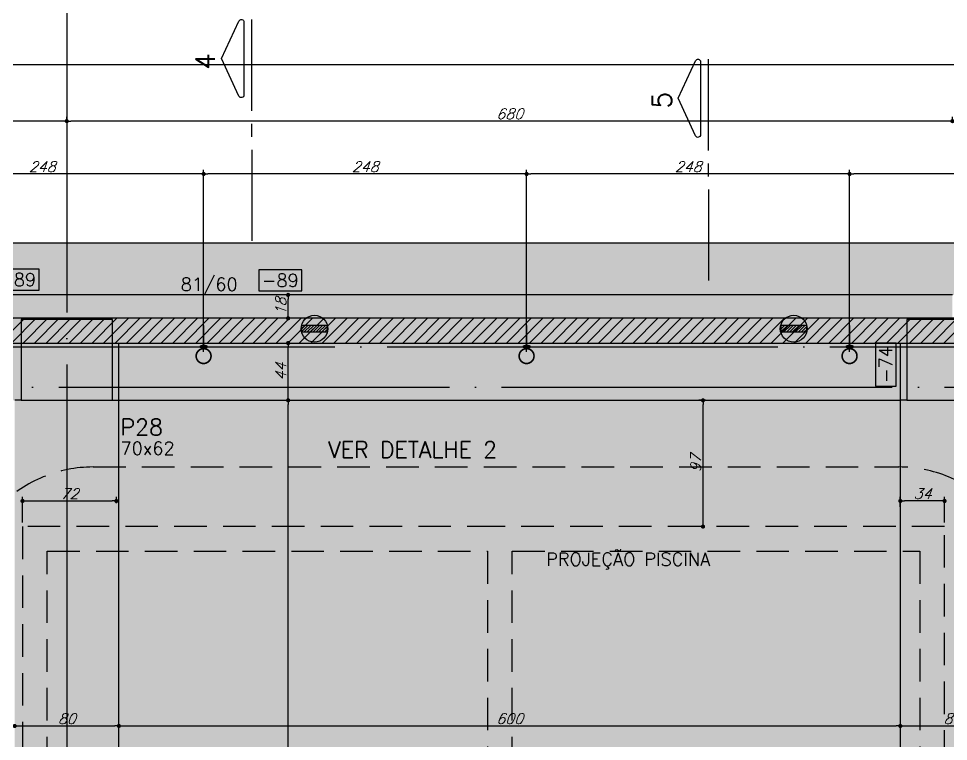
# Model space of a CAD drawing. Extents: x -5051 to 5519, y -2218 to 2282.
# Drawn here: x -3337 to -2623, y 1071 to 1627 of the extents above; entities that cross this region are included whole.
import ezdxf
from ezdxf.enums import TextEntityAlignment as Align

# ---------------------------------------------------------------- set-up
doc = ezdxf.new("R2010")
doc.units = 0
doc.header["$LTSCALE"] = 50
doc.header["$MEASUREMENT"] = 0
doc.linetypes.add('DASHED', pattern=[0.75, 0.5, -0.25])
doc.linetypes.add('EIXO', pattern=[6.8, 6, -0.4, 0, -0.4])
doc.layers.get('0').update_dxf_attribs({"linetype": 'CONTINUOUS'})
doc.layers.get('DEFPOINTS').update_dxf_attribs({"linetype": 'CONTINUOUS'})
for name, color, linetype in [('71', 6, 'CONTINUOUS'), ('F-ARM', 6, 'CONTINUOUS'), ('F-CORTE-INDICAÇÃO', 4, 'CONTINUOUS'), ('F-COTAS', 106, 'CONTINUOUS'), ('F-COTAS ANCORAGEM', 106, 'CONTINUOUS'), ('F-DESNIVEL-8', 11, 'CONTINUOUS'), ('F-EIXO', 12, 'EIXO'), ('F-GANCHOS', 4, 'CONTINUOUS'), ('F-LAJES', 3, 'CONTINUOUS'), ('F-PILARES-DIM', 172, 'CONTINUOUS'), ('F-PILARES-M', 170, 'CONTINUOUS'), ('F-PILARES-NOME', 170, 'CONTINUOUS'), ('F-PISCINA PROJ.', 1, 'CONTINUOUS'), ('F-TEXTO', 6, 'CONTINUOUS'), ('F-TEXTO-YELLOW', 2, 'CONTINUOUS'), ('F-VIGAS', 3, 'CONTINUOUS'), ('F-VIGAS-DIM', 2, 'CONTINUOUS')]:
    doc.layers.add(name, color=color, linetype=linetype)
doc.layers.add('F-DESNIVEL-6', color=7, linetype='CONTINUOUS', true_color=0xffdebd)
doc.styles.add('CP-TEXT-INCL', font='simplex.shx', dxfattribs={"oblique": 20})
doc.styles.add('MCP', font='simplex.shx')
doc.styles.add('ROMANS', font='simplex.shx')
doc.dimstyles.new('CP-COTAS-50', dxfattribs={"dimscale": 0.64, "dimtxt": 12.5, "dimasz": 5, "dimexe": 5, "dimexo": 5, "dimgap": 2.5, "dimtad": 1, "dimdec": 1, "dimdsep": 46, "dimtxsty": 'CP-TEXT-INCL', "dimblk1": 'DOT', "dimblk2": 'DOT', "dimsah": 1, "dimcen": 9, "dimclrd": 256, "dimclre": 256, "dimclrt": 256, "dimadec": 0, "dimazin": 0, "dimtfac": 1, "dimtdec": 1, "dimtmove": 2, "dimatfit": 3, "dimldrblk": 'DOT', "dimfxl": 5, "dimtolj": 1, "dimarcsym": 0})

# ---------------------------------------------------------------- blocks, each defined once
blk = doc.blocks.new('*U3')
at = {"layer": 'F-EIXO'}
blk.add_line((0, 0), (7197, 0), dxfattribs=at)
at = {"layer": 'F-TEXTO', "style": 'ROMANS'}
blk.add_attdef('EIXO', text='', height=17.5, dxfattribs=at).set_placement((-28.2072, 0), align=Align.MIDDLE_CENTER)
blk = doc.blocks.new('*U4')
at = {"layer": 'F-EIXO'}
blk.add_line((0, 0), (7285, 0), dxfattribs=at)
at = {"layer": 'F-TEXTO', "style": 'ROMANS'}
blk.add_attdef('EIXO', text='', height=17.5, dxfattribs=at).set_placement((-28.2072, 0), align=Align.MIDDLE_CENTER)
blk = doc.blocks.new('*U214')
at = {"layer": 'F-EIXO'}
blk.add_line((0, 0), (0, -2495.78), dxfattribs=at)
at = {"layer": 'F-TEXTO', "style": 'ROMANS'}
blk.add_attdef('EIXO', text='', height=17.5, rotation=360, dxfattribs=at).set_placement((0, 28.21), align=Align.MIDDLE_CENTER)
blk = doc.blocks.new('*U12')
at = {"layer": 'F-VIGAS-DIM', "color": 1}
blk.add_lwpolyline([(0, 0), (33, 0), (33, 16), (0, 16)], close=True, dxfattribs=at)
at = {"layer": 'F-VIGAS-DIM', "style": 'MCP'}
blk.add_attdef('DIM', text='', height=10, dxfattribs=at).set_placement((16.5, 8), align=Align.MIDDLE_CENTER)
blk = doc.blocks.new('*U16')
at = {"layer": 'F-CORTE-INDICAÇÃO'}
for p, q in [((70, 0), (0, 0)), ((80, 0), (90, 0)), ((100, 0), (170, 0))]:
    blk.add_line(p, q, dxfattribs=at)
blk.add_lwpolyline([(112, 6, -0.802585), (111.15, 9.81), (140, 23.26), (168.85, 9.81, -0.802585), (168, 6)], format="xyb", close=True, dxfattribs=at)
at = {"layer": 'F-CORTE-INDICAÇÃO', "style": 'ROMANS'}
blk.add_attdef('CORTE', text='', height=15, dxfattribs=at).set_placement((140, 35.76), align=Align.MIDDLE_CENTER)
at = {"layer": 'F-CORTE-INDICAÇÃO', "color": 2, "style": 'ROMANS'}
blk.add_attdef('FOLHA', text='', height=12, dxfattribs=at).set_placement((140, -10), align=Align.MIDDLE_CENTER)
blk = doc.blocks.new('_DOT')
at = {"color": 0, "linetype": 'ByBlock'}
blk.add_line((-0.5, 0), (-1, 0), dxfattribs=at)
at = {"color": 0, "linetype": 'ByBlock', "const_width": 0.5}
blk.add_lwpolyline([(-0.25, 0, 1), (0.25, 0, 1)], format="xyb", close=True, dxfattribs=at)
blk = doc.blocks.new('*D102')
at = {"layer": 'DEFPOINTS', "color": 0, "linetype": 'Continuous', "transparency": 16777216}
for p in [(-3130.04, 1333.5), (-3130.04, 1333.5), (-3130.04, 399)]:
    blk.add_point(p, dxfattribs=at)
at = {"layer": 'F-COTAS', "linetype": 'Continuous', "lineweight": -2, "transparency": 16777216}
blk.add_line((-3130.04, 402.2), (-3130.04, 1330.3), dxfattribs=at)
at = {"layer": 'F-COTAS', "linetype": 'Continuous', "lineweight": -2, "transparency": 16777216, "xscale": 3.2, "yscale": 3.2, "zscale": 3.2}
for p, rotation in [((-3130.04, 1333.5), 90), ((-3130.04, 399), 270)]:
    blk.add_blockref('_DOT', p, dxfattribs=dict(at, rotation=rotation))
at = {"layer": 'F-COTAS', "linetype": 'Continuous', "transparency": 16777216, "insert": (-3135.64, 866.25), "char_height": 8, "attachment_point": 5, "rotation": 90, "style": 'CP-TEXT-INCL'}
blk.add_mtext('\\A1;934.5', dxfattribs=at)
blk = doc.blocks.new('*D103')
at = {"layer": 'DEFPOINTS', "color": 0, "linetype": 'Continuous', "transparency": 16777216}
for p in [(-3130.04, 1377.5), (-3130.04, 1377.5), (-3130.04, 1333.5)]:
    blk.add_point(p, dxfattribs=at)
at = {"layer": 'F-COTAS', "linetype": 'Continuous', "lineweight": -2, "transparency": 16777216}
blk.add_line((-3130.04, 1336.7), (-3130.04, 1374.3), dxfattribs=at)
at = {"layer": 'F-COTAS', "linetype": 'Continuous', "lineweight": -2, "transparency": 16777216, "xscale": 3.2, "yscale": 3.2, "zscale": 3.2}
for p, rotation in [((-3130.04, 1377.5), 90), ((-3130.04, 1333.5), 270)]:
    blk.add_blockref('_DOT', p, dxfattribs=dict(at, rotation=rotation))
at = {"layer": 'F-COTAS', "linetype": 'Continuous', "transparency": 16777216, "insert": (-3135.64, 1355.5), "char_height": 8, "attachment_point": 5, "rotation": 90, "style": 'CP-TEXT-INCL'}
blk.add_mtext('\\A1;44', dxfattribs=at)
blk = doc.blocks.new('*D104')
at = {"layer": 'DEFPOINTS', "color": 0, "linetype": 'Continuous', "transparency": 16777216}
for p in [(-3130.04, 1414.5), (-3130.04, 1414.5), (-3130.04, 1396.5)]:
    blk.add_point(p, dxfattribs=at)
at = {"layer": 'F-COTAS', "linetype": 'Continuous', "lineweight": -2, "transparency": 16777216}
blk.add_line((-3130.04, 1399.7), (-3130.04, 1411.3), dxfattribs=at)
at = {"layer": 'F-COTAS', "linetype": 'Continuous', "lineweight": -2, "transparency": 16777216, "xscale": 3.2, "yscale": 3.2, "zscale": 3.2}
for p, rotation in [((-3130.04, 1414.5), 90), ((-3130.04, 1396.5), 270)]:
    blk.add_blockref('_DOT', p, dxfattribs=dict(at, rotation=rotation))
at = {"layer": 'F-COTAS', "linetype": 'Continuous', "transparency": 16777216, "insert": (-3135.64, 1405.5), "char_height": 8, "attachment_point": 5, "rotation": 90, "style": 'CP-TEXT-INCL'}
blk.add_mtext('\\A1;18', dxfattribs=at)
blk = doc.blocks.new('*D145')
at = {"layer": 'DEFPOINTS', "color": 0, "linetype": 'Continuous', "transparency": 16777216}
for p in [(-3340, 1083.32), (-3260, 1083.32), (-3260, 1083.32)]:
    blk.add_point(p, dxfattribs=at)
at = {"layer": 'F-COTAS', "linetype": 'Continuous', "lineweight": -2, "transparency": 16777216}
blk.add_line((-3336.8, 1083.32), (-3263.2, 1083.32), dxfattribs=at)
at = {"layer": 'F-COTAS', "linetype": 'Continuous', "lineweight": -2, "transparency": 16777216, "xscale": 3.2, "yscale": 3.2, "zscale": 3.2, "rotation": 180}
blk.add_blockref('_DOT', (-3340, 1083.32), dxfattribs=at)
at = {"layer": 'F-COTAS', "linetype": 'Continuous', "lineweight": -2, "transparency": 16777216, "xscale": 3.2, "yscale": 3.2, "zscale": 3.2}
blk.add_blockref('_DOT', (-3260, 1083.32), dxfattribs=at)
at = {"layer": 'F-COTAS', "linetype": 'Continuous', "transparency": 16777216, "insert": (-3300, 1088.92), "char_height": 8, "attachment_point": 5, "style": 'CP-TEXT-INCL'}
blk.add_mtext('\\A1;80', dxfattribs=at)
blk = doc.blocks.new('*D146')
at = {"layer": 'DEFPOINTS', "color": 0, "linetype": 'Continuous', "transparency": 16777216}
for p in [(-3260, 1083.32), (-2660, 1083.32), (-2660, 1083.32)]:
    blk.add_point(p, dxfattribs=at)
at = {"layer": 'F-COTAS', "linetype": 'Continuous', "lineweight": -2, "transparency": 16777216}
blk.add_line((-3256.8, 1083.32), (-2663.2, 1083.32), dxfattribs=at)
at = {"layer": 'F-COTAS', "linetype": 'Continuous', "lineweight": -2, "transparency": 16777216, "xscale": 3.2, "yscale": 3.2, "zscale": 3.2, "rotation": 180}
blk.add_blockref('_DOT', (-3260, 1083.32), dxfattribs=at)
at = {"layer": 'F-COTAS', "linetype": 'Continuous', "lineweight": -2, "transparency": 16777216, "xscale": 3.2, "yscale": 3.2, "zscale": 3.2}
blk.add_blockref('_DOT', (-2660, 1083.32), dxfattribs=at)
at = {"layer": 'F-COTAS', "linetype": 'Continuous', "transparency": 16777216, "insert": (-2960, 1088.92), "char_height": 8, "attachment_point": 5, "style": 'CP-TEXT-INCL'}
blk.add_mtext('\\A1;600', dxfattribs=at)
blk = doc.blocks.new('*D147')
at = {"layer": 'DEFPOINTS', "color": 0, "linetype": 'Continuous', "transparency": 16777216}
for p in [(-2660, 1083.32), (-2580, 1083.32), (-2580, 1083.32)]:
    blk.add_point(p, dxfattribs=at)
at = {"layer": 'F-COTAS', "linetype": 'Continuous', "lineweight": -2, "transparency": 16777216}
blk.add_line((-2656.8, 1083.32), (-2583.2, 1083.32), dxfattribs=at)
at = {"layer": 'F-COTAS', "linetype": 'Continuous', "lineweight": -2, "transparency": 16777216, "xscale": 3.2, "yscale": 3.2, "zscale": 3.2, "rotation": 180}
blk.add_blockref('_DOT', (-2660, 1083.32), dxfattribs=at)
at = {"layer": 'F-COTAS', "linetype": 'Continuous', "lineweight": -2, "transparency": 16777216, "xscale": 3.2, "yscale": 3.2, "zscale": 3.2}
blk.add_blockref('_DOT', (-2580, 1083.32), dxfattribs=at)
at = {"layer": 'F-COTAS', "linetype": 'Continuous', "transparency": 16777216, "insert": (-2620, 1088.92), "char_height": 8, "attachment_point": 5, "style": 'CP-TEXT-INCL'}
blk.add_mtext('\\A1;80', dxfattribs=at)
blk = doc.blocks.new('PB-ANC_VISTA')
at = {"layer": 'F-GANCHOS'}
h = blk.add_hatch(color=256, dxfattribs=at)
edge = h.paths.add_edge_path()
edge.add_ellipse((0, 0.0049), major_axis=(-0.0142, 0), ratio=0.343552, start_angle=152.7965, end_angle=253.9579, ccw=False)
edge.add_spline(control_points=[(0.0126, 0.0027), (0.0118, 0.0035), (0.0109, 0.0039), (0.0094, 0.0046), (0.0089, 0.0048), (0.0084, 0.0049)], knot_values=[3.709013, 3.709013, 3.709013, 3.709013, 3.826962, 3.826962, 3.975536, 3.975536, 3.975536, 3.975536], degree=3, periodic=0)
edge.add_spline(control_points=[(0.0084, 0.0049), (0.0083, 0.005), (0.0082, 0.005), (0.0075, 0.0052), (0.0068, 0.0054), (0.0054, 0.0056), (0.0046, 0.0057), (0.0025, 0.006), (0.001, 0.006), (-0.0019, 0.006), (-0.0033, 0.0059), (-0.006, 0.0055), (-0.0072, 0.0053), (-0.0083, 0.005), (-0.0084, 0.0049), (-0.0084, 0.0049)], knot_values=[3.975536, 3.975536, 3.975536, 3.975536, 4.020815, 4.020815, 4.214669, 4.214669, 4.408523, 4.408523, 4.746248, 4.746248, 5.083972, 5.083972, 5.421697, 5.421697, 5.450325, 5.450325, 5.450325, 5.450325], degree=3, periodic=0)
edge.add_spline(control_points=[(-0.0084, 0.0049), (-0.009, 0.0047), (-0.0094, 0.0046), (-0.0101, 0.0043), (-0.0109, 0.004), (-0.0119, 0.0031), (-0.0123, 0.0028), (-0.0125, 0.0026)], knot_values=[5.450325, 5.450325, 5.450325, 5.450325, 5.63804, 5.63804, 5.767465, 5.767465, 5.83324, 5.83324, 5.83324, 5.83324], degree=3, periodic=0)
edge.add_ellipse((0, 0.0049), major_axis=(-0.0142, 0), ratio=0.343552, start_angle=286.0421, end_angle=388.2135, ccw=False)
edge.add_arc((0, 0.0406), 0.0312, 262.7795, 270)
edge.add_arc((0, 0.0406), 0.0312, 270, 277.2205)
edge = h.paths.add_edge_path()
edge.add_spline(control_points=[(-0.0084, 0.0049), (-0.0081, 0.0048), (-0.0077, 0.0047), (-0.0062, 0.0044), (-0.0049, 0.0042), (-0.0022, 0.0039), (-0.0008, 0.0039), (0.0023, 0.0039), (0.0039, 0.004), (0.0065, 0.0044), (0.0076, 0.0047), (0.0084, 0.0049)], knot_values=[0.872578, 0.872578, 0.872578, 0.872578, 0.983497, 0.983497, 1.300773, 1.300773, 1.618048, 1.618048, 1.991026, 1.991026, 2.268927, 2.268927, 2.268927, 2.268927], degree=3, periodic=0)
edge.add_spline(control_points=[(0.0084, 0.0049), (0.0089, 0.0048), (0.0094, 0.0046), (0.0109, 0.0039), (0.0118, 0.0035), (0.0126, 0.0027)], knot_values=[3.709013, 3.709013, 3.709013, 3.709013, 3.857587, 3.857587, 3.975536, 3.975536, 3.975536, 3.975536], degree=3, periodic=0)
edge.add_ellipse((0, 0.0049), major_axis=(-0.0142, 0), ratio=0.343552, start_angle=28.2135, end_angle=152.7965, ccw=False)
edge.add_spline(control_points=[(-0.0125, 0.0026), (-0.0123, 0.0028), (-0.0119, 0.0031), (-0.0109, 0.004), (-0.0101, 0.0043), (-0.0094, 0.0046), (-0.009, 0.0047), (-0.0084, 0.0049)], knot_values=[5.450325, 5.450325, 5.450325, 5.450325, 5.5161, 5.5161, 5.645525, 5.645525, 5.83324, 5.83324, 5.83324, 5.83324], degree=3, periodic=0)
blk.add_line((0.0031, 0.0093), (-0.0031, 0.0093), dxfattribs=at)
at = {"layer": 'F-GANCHOS', "const_width": 0.00625}
blk.add_lwpolyline([(-0.0005, 0.0121, -1), (-0.0005, 0.0683, -1)], format="xyb", close=True, dxfattribs=at)
blk.add_lwpolyline([(-0.0005, -0.0757), (-0.0005, 0.0098)], dxfattribs=at)
at = {"layer": 'F-GANCHOS'}
blk.add_ellipse((0, 0.0049), major_axis=(-0.0142, 0), ratio=0.343552, dxfattribs=at)
for points, knots in [([(0.0126, 0.0027), (0.0118, 0.0035), (0.0109, 0.0039), (0.0091, 0.0047), (0.0086, 0.0049), (0.0075, 0.0052), (0.0068, 0.0054), (0.0054, 0.0056), (0.0046, 0.0057), (0.0025, 0.006), (0.001, 0.006), (-0.0019, 0.006), (-0.0033, 0.0059), (-0.006, 0.0055), (-0.0072, 0.0053), (-0.0088, 0.0048), (-0.0094, 0.0046), (-0.0101, 0.0043), (-0.0109, 0.004), (-0.0119, 0.0031), (-0.0123, 0.0028), (-0.0125, 0.0026)], [3.709013, 3.709013, 3.709013, 3.709013, 3.826962, 3.826962, 4.020815, 4.020815, 4.214669, 4.214669, 4.408523, 4.408523, 4.746248, 4.746248, 5.083972, 5.083972, 5.421697, 5.421697, 5.63804, 5.63804, 5.767465, 5.767465, 5.83324, 5.83324, 5.83324, 5.83324]), ([(-0.0084, 0.0049), (-0.0081, 0.0048), (-0.0077, 0.0047), (-0.0062, 0.0044), (-0.0049, 0.0042), (-0.0022, 0.0039), (-0.0008, 0.0039), (0.0023, 0.0039), (0.0039, 0.004), (0.0065, 0.0044), (0.0076, 0.0047), (0.0084, 0.0049)], [0.872578, 0.872578, 0.872578, 0.872578, 0.983497, 0.983497, 1.300773, 1.300773, 1.618048, 1.618048, 1.991026, 1.991026, 2.268927, 2.268927, 2.268927, 2.268927])]:
    blk.add_open_spline(points, degree=3, knots=knots, dxfattribs=at)
blk = doc.blocks.new('*U407')
at = {"layer": 'F-GANCHOS', "xscale": 203.1746031736276, "yscale": 203.1746031736276, "zscale": 203.1746031736276}
blk.add_blockref('PB-ANC_VISTA', (6.25, -3.49), dxfattribs=at)
blk = doc.blocks.new('*D458')
at = {"layer": 'DEFPOINTS', "color": 0, "linetype": 'Continuous', "transparency": 16777216}
for p in [(3299.5, 1591.38), (-3549.5, 1454.5), (3299.5, 1437)]:
    blk.add_point(p, dxfattribs=at)
at = {"layer": 'F-COTAS', "linetype": 'Continuous', "lineweight": -2, "transparency": 16777216}
for p, q in [((-3549.5, 1457.7), (-3549.5, 1594.58)), ((3299.5, 1440.2), (3299.5, 1594.58)), ((-3546.3, 1591.38), (3296.3, 1591.38))]:
    blk.add_line(p, q, dxfattribs=at)
at = {"layer": 'F-COTAS', "linetype": 'Continuous', "lineweight": -2, "transparency": 16777216, "xscale": 3.2, "yscale": 3.2, "zscale": 3.2, "rotation": 180}
blk.add_blockref('_DOT', (-3549.5, 1591.38), dxfattribs=at)
at = {"layer": 'F-COTAS', "linetype": 'Continuous', "lineweight": -2, "transparency": 16777216, "xscale": 3.2, "yscale": 3.2, "zscale": 3.2}
blk.add_blockref('_DOT', (3299.5, 1591.38), dxfattribs=at)
at = {"layer": 'F-COTAS', "linetype": 'Continuous', "transparency": 16777216, "insert": (-125, 1596.98), "char_height": 8, "attachment_point": 5, "style": 'CP-TEXT-INCL'}
blk.add_mtext('\\A1;6849', dxfattribs=at)
blk = doc.blocks.new('*D412')
at = {"layer": 'DEFPOINTS', "color": 0, "linetype": 'Continuous', "transparency": 16777216}
for p in [(-3300, 1547.98), (-3300, 1543.98), (-2620, 1543.98)]:
    blk.add_point(p, dxfattribs=at)
at = {"layer": 'F-COTAS', "linetype": 'Continuous', "lineweight": -2, "transparency": 16777216}
for p, q in [((-3300, 1547.18), (-3300, 1551.18)), ((-2620, 1547.18), (-2620, 1551.18)), ((-2623.2, 1547.98), (-3296.8, 1547.98))]:
    blk.add_line(p, q, dxfattribs=at)
at = {"layer": 'F-COTAS', "linetype": 'Continuous', "lineweight": -2, "transparency": 16777216, "xscale": 3.2, "yscale": 3.2, "zscale": 3.2, "rotation": 180}
blk.add_blockref('_DOT', (-3300, 1547.98), dxfattribs=at)
at = {"layer": 'F-COTAS', "linetype": 'Continuous', "lineweight": -2, "transparency": 16777216, "xscale": 3.2, "yscale": 3.2, "zscale": 3.2}
blk.add_blockref('_DOT', (-2620, 1547.98), dxfattribs=at)
at = {"layer": 'F-COTAS', "linetype": 'Continuous', "transparency": 16777216, "insert": (-2960, 1553.58), "char_height": 8, "attachment_point": 5, "style": 'CP-TEXT-INCL'}
blk.add_mtext('\\A1;680', dxfattribs=at)
blk = doc.blocks.new('*D413')
at = {"layer": 'DEFPOINTS', "color": 0, "linetype": 'Continuous', "transparency": 16777216}
for p in [(-3549.5, 1547.98), (-3300, 1543.98), (-3549.5, 1454.5)]:
    blk.add_point(p, dxfattribs=at)
at = {"layer": 'F-COTAS', "linetype": 'Continuous', "lineweight": -2, "transparency": 16777216}
for p, q in [((-3549.5, 1457.7), (-3549.5, 1551.18)), ((-3300, 1547.18), (-3300, 1551.18)), ((-3303.2, 1547.98), (-3546.3, 1547.98))]:
    blk.add_line(p, q, dxfattribs=at)
at = {"layer": 'F-COTAS', "linetype": 'Continuous', "lineweight": -2, "transparency": 16777216, "xscale": 3.2, "yscale": 3.2, "zscale": 3.2, "rotation": 180}
blk.add_blockref('_DOT', (-3549.5, 1547.98), dxfattribs=at)
at = {"layer": 'F-COTAS', "linetype": 'Continuous', "lineweight": -2, "transparency": 16777216, "xscale": 3.2, "yscale": 3.2, "zscale": 3.2}
blk.add_blockref('_DOT', (-3300, 1547.98), dxfattribs=at)
at = {"layer": 'F-COTAS', "linetype": 'Continuous', "transparency": 16777216, "insert": (-3424.75, 1553.58), "char_height": 8, "attachment_point": 5, "style": 'CP-TEXT-INCL'}
blk.add_mtext('\\A1;249.5', dxfattribs=at)
blk = doc.blocks.new('*D522')
at = {"layer": 'DEFPOINTS', "color": 0, "linetype": 'Continuous', "transparency": 16777216}
for p in [(-2698.94, 1507.38), (-2698.94, 1367.5), (-2450.94, 1367.5)]:
    blk.add_point(p, dxfattribs=at)
at = {"layer": 'F-COTAS ANCORAGEM', "linetype": 'Continuous', "lineweight": -2, "transparency": 16777216}
for p, q in [((-2698.94, 1370.7), (-2698.94, 1510.58)), ((-2454.14, 1507.38), (-2695.74, 1507.38)), ((-2450.94, 1370.7), (-2450.94, 1510.58))]:
    blk.add_line(p, q, dxfattribs=at)
at = {"layer": 'F-COTAS ANCORAGEM', "linetype": 'Continuous', "lineweight": -2, "transparency": 16777216, "xscale": 3.2, "yscale": 3.2, "zscale": 3.2, "rotation": 180}
blk.add_blockref('_DOT', (-2698.94, 1507.38), dxfattribs=at)
at = {"layer": 'F-COTAS ANCORAGEM', "linetype": 'Continuous', "lineweight": -2, "transparency": 16777216, "xscale": 3.2, "yscale": 3.2, "zscale": 3.2}
blk.add_blockref('_DOT', (-2450.94, 1507.38), dxfattribs=at)
at = {"layer": 'F-COTAS ANCORAGEM', "linetype": 'Continuous', "transparency": 16777216, "insert": (-2574.94, 1512.98), "char_height": 8, "attachment_point": 5, "style": 'CP-TEXT-INCL'}
blk.add_mtext('\\A1;248', dxfattribs=at)
blk = doc.blocks.new('*D523')
at = {"layer": 'DEFPOINTS', "color": 0, "linetype": 'Continuous', "transparency": 16777216}
for p in [(-2946.94, 1507.38), (-2946.94, 1367.5), (-2698.94, 1367.5)]:
    blk.add_point(p, dxfattribs=at)
at = {"layer": 'F-COTAS ANCORAGEM', "linetype": 'Continuous', "lineweight": -2, "transparency": 16777216}
for p, q in [((-2946.94, 1370.7), (-2946.94, 1510.58)), ((-2702.14, 1507.38), (-2943.74, 1507.38)), ((-2698.94, 1370.7), (-2698.94, 1510.58))]:
    blk.add_line(p, q, dxfattribs=at)
at = {"layer": 'F-COTAS ANCORAGEM', "linetype": 'Continuous', "lineweight": -2, "transparency": 16777216, "xscale": 3.2, "yscale": 3.2, "zscale": 3.2, "rotation": 180}
blk.add_blockref('_DOT', (-2946.94, 1507.38), dxfattribs=at)
at = {"layer": 'F-COTAS ANCORAGEM', "linetype": 'Continuous', "lineweight": -2, "transparency": 16777216, "xscale": 3.2, "yscale": 3.2, "zscale": 3.2}
blk.add_blockref('_DOT', (-2698.94, 1507.38), dxfattribs=at)
at = {"layer": 'F-COTAS ANCORAGEM', "linetype": 'Continuous', "transparency": 16777216, "insert": (-2822.94, 1512.98), "char_height": 8, "attachment_point": 5, "style": 'CP-TEXT-INCL'}
blk.add_mtext('\\A1;248', dxfattribs=at)
blk = doc.blocks.new('*D524')
at = {"layer": 'DEFPOINTS', "color": 0, "linetype": 'Continuous', "transparency": 16777216}
for p in [(-3194.94, 1507.38), (-3194.94, 1367.5), (-2946.94, 1367.5)]:
    blk.add_point(p, dxfattribs=at)
at = {"layer": 'F-COTAS ANCORAGEM', "linetype": 'Continuous', "lineweight": -2, "transparency": 16777216}
for p, q in [((-3194.94, 1370.7), (-3194.94, 1510.58)), ((-2950.14, 1507.38), (-3191.74, 1507.38)), ((-2946.94, 1370.7), (-2946.94, 1510.58))]:
    blk.add_line(p, q, dxfattribs=at)
at = {"layer": 'F-COTAS ANCORAGEM', "linetype": 'Continuous', "lineweight": -2, "transparency": 16777216, "xscale": 3.2, "yscale": 3.2, "zscale": 3.2, "rotation": 180}
blk.add_blockref('_DOT', (-3194.94, 1507.38), dxfattribs=at)
at = {"layer": 'F-COTAS ANCORAGEM', "linetype": 'Continuous', "lineweight": -2, "transparency": 16777216, "xscale": 3.2, "yscale": 3.2, "zscale": 3.2}
blk.add_blockref('_DOT', (-2946.94, 1507.38), dxfattribs=at)
at = {"layer": 'F-COTAS ANCORAGEM', "linetype": 'Continuous', "transparency": 16777216, "insert": (-3070.94, 1512.98), "char_height": 8, "attachment_point": 5, "style": 'CP-TEXT-INCL'}
blk.add_mtext('\\A1;248', dxfattribs=at)
blk = doc.blocks.new('*D525')
at = {"layer": 'DEFPOINTS', "color": 0, "linetype": 'Continuous', "transparency": 16777216}
for p in [(-3442.94, 1507.38), (-3442.94, 1367.5), (-3194.94, 1367.5)]:
    blk.add_point(p, dxfattribs=at)
at = {"layer": 'F-COTAS ANCORAGEM', "linetype": 'Continuous', "lineweight": -2, "transparency": 16777216}
for p, q in [((-3442.94, 1370.7), (-3442.94, 1510.58)), ((-3198.14, 1507.38), (-3439.74, 1507.38)), ((-3194.94, 1370.7), (-3194.94, 1510.58))]:
    blk.add_line(p, q, dxfattribs=at)
at = {"layer": 'F-COTAS ANCORAGEM', "linetype": 'Continuous', "lineweight": -2, "transparency": 16777216, "xscale": 3.2, "yscale": 3.2, "zscale": 3.2, "rotation": 180}
blk.add_blockref('_DOT', (-3442.94, 1507.38), dxfattribs=at)
at = {"layer": 'F-COTAS ANCORAGEM', "linetype": 'Continuous', "lineweight": -2, "transparency": 16777216, "xscale": 3.2, "yscale": 3.2, "zscale": 3.2}
blk.add_blockref('_DOT', (-3194.94, 1507.38), dxfattribs=at)
at = {"layer": 'F-COTAS ANCORAGEM', "linetype": 'Continuous', "transparency": 16777216, "insert": (-3318.94, 1512.98), "char_height": 8, "attachment_point": 5, "style": 'CP-TEXT-INCL'}
blk.add_mtext('\\A1;248', dxfattribs=at)
blk = doc.blocks.new('PONTO ANCORAGEM_EST')
at = {"layer": 'F-ARM'}
h = blk.add_hatch(dxfattribs=at)
h.set_pattern_fill('ANSI31', color=2, scale=0.5)
h.set_pattern_definition([(45, (0, 0), (-1.122532, 1.122532), [])])
h.paths.add_polyline_path([(-1159.55, 5937.09), (-1179.55, 5937.09), (-1179.55, 5932.09), (-1159.55, 5932.09)])
at = {"layer": 'F-ARM', "color": 3, "elevation": 0}
blk.add_lwpolyline([(-1179.55, 5932.09), (-1159.55, 5932.09), (-1159.55, 5937.09), (-1179.55, 5937.09)], close=True, dxfattribs=at)
at = {"layer": 'F-ARM', "color": 3}
blk.add_circle((-1169.55, 5934.59, 0), 10.31, dxfattribs=at)
blk = doc.blocks.new('*D544')
at = {"layer": 'DEFPOINTS', "color": 0, "linetype": 'Continuous', "transparency": 16777216}
for p in [(-2811.47, 1333.5), (-2806.26, 1333.5), (-2809.2, 1236.5)]:
    blk.add_point(p, dxfattribs=at)
at = {"layer": 'F-COTAS', "linetype": 'Continuous', "lineweight": -2, "transparency": 16777216}
for p, q in [((-2809.46, 1333.5), (-2814.67, 1333.5)), ((-2811.47, 1239.7), (-2811.47, 1330.3)), ((-2812.4, 1236.5), (-2814.67, 1236.5))]:
    blk.add_line(p, q, dxfattribs=at)
at = {"layer": 'F-COTAS', "linetype": 'Continuous', "lineweight": -2, "transparency": 16777216, "xscale": 3.2, "yscale": 3.2, "zscale": 3.2}
for p, rotation in [((-2811.47, 1333.5), 90), ((-2811.47, 1236.5), 270)]:
    blk.add_blockref('_DOT', p, dxfattribs=dict(at, rotation=rotation))
at = {"layer": 'F-COTAS', "linetype": 'Continuous', "transparency": 16777216, "insert": (-2817.07, 1285), "char_height": 8, "attachment_point": 5, "rotation": 90, "style": 'CP-TEXT-INCL'}
blk.add_mtext('\\A1;97', dxfattribs=at)
blk = doc.blocks.new('*D545')
at = {"layer": 'DEFPOINTS', "color": 0, "linetype": 'Continuous', "transparency": 16777216}
for p in [(-2660, 1256.16), (-2660, 1248.4), (-2626, 1236.5)]:
    blk.add_point(p, dxfattribs=at)
at = {"layer": 'F-COTAS', "linetype": 'Continuous', "lineweight": -2, "transparency": 16777216}
for p, q in [((-2660, 1251.6), (-2660, 1259.36)), ((-2626, 1239.7), (-2626, 1259.36)), ((-2629.2, 1256.16), (-2656.8, 1256.16))]:
    blk.add_line(p, q, dxfattribs=at)
at = {"layer": 'F-COTAS', "linetype": 'Continuous', "lineweight": -2, "transparency": 16777216, "xscale": 3.2, "yscale": 3.2, "zscale": 3.2, "rotation": 180}
blk.add_blockref('_DOT', (-2660, 1256.16), dxfattribs=at)
at = {"layer": 'F-COTAS', "linetype": 'Continuous', "lineweight": -2, "transparency": 16777216, "xscale": 3.2, "yscale": 3.2, "zscale": 3.2}
blk.add_blockref('_DOT', (-2626, 1256.16), dxfattribs=at)
at = {"layer": 'F-COTAS', "linetype": 'Continuous', "transparency": 16777216, "insert": (-2643, 1261.76), "char_height": 8, "attachment_point": 5, "style": 'CP-TEXT-INCL'}
blk.add_mtext('\\A1;34', dxfattribs=at)
blk = doc.blocks.new('*D546')
at = {"layer": 'DEFPOINTS', "color": 0, "linetype": 'Continuous', "transparency": 16777216}
for p in [(-3261.95, 1256.16), (-3261.95, 1251.32), (-3334, 1236.5)]:
    blk.add_point(p, dxfattribs=at)
at = {"layer": 'F-COTAS', "linetype": 'Continuous', "lineweight": -2, "transparency": 16777216}
for p, q in [((-3334, 1239.7), (-3334, 1259.36)), ((-3261.95, 1254.52), (-3261.95, 1259.36)), ((-3330.8, 1256.16), (-3265.15, 1256.16))]:
    blk.add_line(p, q, dxfattribs=at)
at = {"layer": 'F-COTAS', "linetype": 'Continuous', "lineweight": -2, "transparency": 16777216, "xscale": 3.2, "yscale": 3.2, "zscale": 3.2, "rotation": 180}
blk.add_blockref('_DOT', (-3334, 1256.16), dxfattribs=at)
at = {"layer": 'F-COTAS', "linetype": 'Continuous', "lineweight": -2, "transparency": 16777216, "xscale": 3.2, "yscale": 3.2, "zscale": 3.2}
blk.add_blockref('_DOT', (-3261.95, 1256.16), dxfattribs=at)
at = {"layer": 'F-COTAS', "linetype": 'Continuous', "transparency": 16777216, "insert": (-3297.98, 1261.76), "char_height": 8, "attachment_point": 5, "style": 'CP-TEXT-INCL'}
blk.add_mtext('\\A1;72', dxfattribs=at)

msp = doc.modelspace()

# ---------------------------------------------------------------- hatches: boundary and pattern name
at = {"layer": '71', "linetype": 'Continuous'}
h = msp.add_hatch(dxfattribs=at)
h.set_pattern_fill('ANSI31', color=1, scale=50)
h.paths.add_polyline_path([(-1605.8, 1396.5), (-3489.5, 1396.5), (-3489.5, 1377.5), (-1605.8, 1377.5)])
at = {"layer": 'F-DESNIVEL-8', "linetype": 'Continuous'}
for points in [[(-3335, 1333.5), (-3265, 1333.5), (-3265, 1395.5), (-3335, 1395.5)], [(-2655, 1333.5), (-2585, 1333.5), (-2585, 1395.5), (-2655, 1395.5)]]:
    msp.add_hatch(color=256, dxfattribs=at).paths.add_polyline_path(points, flags=16)

# ---------------------------------------------------------------- linework, layer by layer
at = {"color": 4, "linetype": 'DASHED'}
msp.add_lwpolyline([(-3279.785, 1282.285), (-2661.145, 1282.285, -0.4142136), (-2561.145, 1182.285), (-2561.145, 434.215, -0.4142136), (-2661.145, 334.215), (-2958.785, 334.215, -0.4142136), (-3058.785, 434.215), (-3058.785, 472.715, 0.4142136), (-3158.785, 572.715), (-3279.785, 572.715, -0.4142136), (-3379.785, 672.715), (-3379.785, 1182.285, -0.4142136)], format="xyb", close=True, dxfattribs=at)
at = {"layer": '71', "color": 2, "linetype": 'Continuous'}
for p, q in [((-1605.8, 1396.5), (-3489.5, 1396.5)), ((-3489.5, 1377.5), (-1605.8, 1377.5))]:
    msp.add_line(p, q, dxfattribs=at)
at = {"layer": 'F-DESNIVEL-6', "linetype": 'Continuous'}
for points in [[(-2660, 1377.5), (-3260, 1377.5), (-3260, 1197)], [(-2660, 1377.5), (-3260, 1197), (-2660, 1377.5)], [(-2660, 1377.5), (-3260, 1197), (-3260, 658)], [(-2660, 1377.5), (-3260, 658), (-2660, 1377.5)], [(-2660, 1377.5), (-3260, 658), (-3260, 399)], [(-2660, 1377.5), (-3260, 399), (-2660, 1377.5)], [(-2660, 1377.5), (-3260, 399), (-3013, 399)], [(-2660, 1377.5), (-3013, 399), (-2660, 1377.5)], [(-2660, 1377.5), (-3013, 399), (-2954, 399)], [(-2660, 1377.5), (-2954, 399), (-2660, 1377.5)], [(-2660, 1377.5), (-2954, 399), (-2660, 399)], [(-3335.1, 1333.5), (-3340, 1333.5), (-3335.1, 1333.4)], [(-3340, 1333.5), (-3260, 1197), (-3335.1, 1333.4)], [(-3340, 1333.5), (-3340, 1197), (-3260, 1197)], [(-3335.1, 1333.4), (-3260, 1197), (-3264.9, 1333.4)], [(-3260, 1197), (-3260, 1333.5), (-3264.9, 1333.4)], [(-3264.9, 1333.4), (-3260, 1333.5), (-3264.9, 1333.5)], [(-2655.1, 1333.5), (-2660, 1197), (-2655.1, 1333.4)], [(-2655.1, 1333.5), (-2660, 1333.5), (-2660, 1197)], [(-2660, 1197), (-2580, 1197), (-2655.1, 1333.4)], [(-2655.1, 1333.4), (-2580, 1197), (-2584.9, 1333.4)], [(-3260, 658), (-3260, 1197), (-3340, 1197)], [(-3260, 658), (-3340, 1197), (-3340, 658)], [(-2580, 658), (-2580, 1197), (-2660, 1197)], [(-2580, 658), (-2660, 1197), (-2660, 658)]]:
    msp.add_solid(points, dxfattribs=at)
at = {"layer": 'F-DESNIVEL-8', "linetype": 'Continuous'}
for points in [[(3262.5, 1454.5), (-3509.5, 1454.5), (-3509.5, 1414.5)], [(3262.5, 1454.5), (-3509.5, 1414.5), (3262.5, 1454.5)], [(3262.5, 1454.5), (-3509.5, 1414.5), (-3300, 1414.5)], [(3262.5, 1454.5), (-3300, 1414.5), (3262.5, 1454.5)], [(3262.5, 1454.5), (-3300, 1414.5), (-2620, 1414.5)], [(-3300, 1414.5), (-3509.5, 1414.5), (-3469.5, 1333.5)], [(-3300, 1414.5), (-3469.5, 1333.5), (-3335.1, 1395.6)], [(-3300, 1414.5), (-3335.1, 1395.6), (-3300, 1395.6)], [(-3300, 1414.5), (-3300, 1395.6), (-3264.9, 1395.6)], [(-3300, 1414.5), (-3264.9, 1395.6), (-2620, 1414.5)], [(-3264.9, 1395.6), (-2655.1, 1395.6), (-2620, 1414.5)], [(-2655.1, 1395.6), (-2620, 1395.6), (-2620, 1414.5)], [(-3335.1, 1333.5), (-3335.1, 1395.6), (-3469.5, 1333.5)], [(-3264.9, 1333.5), (-2655.1, 1333.5), (-3264.9, 1395.6)], [(-2655.1, 1333.5), (-2655.1, 1395.6), (-3264.9, 1395.6)], [(-2660, 1333.5), (-2660, 399), (-2660, 1333.5)], [(-2660, 1333.5), (-2660, 399), (-2660, 658)], [(-2660, 1333.5), (-2660, 658), (-2660, 1333.5)], [(-2660, 1333.5), (-2660, 658), (-2660, 1197)], [(-2660, 1333.5), (-2660, 1197), (-2660, 1333.5)]]:
    msp.add_solid(points, dxfattribs=at)
at = {"layer": 'F-LAJES', "linetype": 'Continuous'}
msp.add_line((-3550, 1454.5), (3262.5, 1454.5), dxfattribs=at)
at = {"layer": 'F-PILARES-M', "linetype": 'Continuous'}
for points in [[(-3335, 1333.5), (-3265, 1333.5), (-3265, 1395.5), (-3335, 1395.5), (-3335, 1333.5)], [(-2655, 1333.5), (-2585, 1333.5), (-2585, 1395.5), (-2655, 1395.5), (-2655, 1333.5)]]:
    msp.add_lwpolyline(points, dxfattribs=at)
at = {"layer": 'F-PISCINA PROJ.', "linetype": 'DASHED'}
for points in [[(-2967.5, 1236.5), (-3334, 1236.5), (-3334, 618.5), (-3013, 618.5)], [(-3013, 618.5), (-3013, 380), (-2626, 380), (-2626, 1236.5), (-2967.5, 1236.5)], [(-3003.5, 637.5), (-3315, 637.5), (-3315, 1217.5), (-2977, 1217.5)], [(-2977, 1217.5), (-2977, 637.5)], [(-2958, 1217.5), (-2645, 1217.5), (-2645, 637.5), (-2958, 637.5)], [(-2958, 637.5), (-2958, 1217.5)]]:
    msp.add_lwpolyline(points, dxfattribs=at)
at = {"layer": 'F-VIGAS'}
for points in [[(-3300, 1414.5), (-3509.5, 1414.5)], [(-2620, 1414.5), (-3300, 1414.5)], [(-3260, 1197), (-3260, 1377.5)], [(-2660, 1377.5), (-2660, 1197)], [(-3335, 1333.5), (-3340, 1333.5)], [(-3265, 1333.5), (-3260, 1333.5)], [(-3260, 1333.5), (-2660, 1333.5)], [(-2655, 1333.5), (-2660, 1333.5)], [(-3260, 658), (-3260, 1197)], [(-2660, 1197), (-2660, 658)]]:
    msp.add_lwpolyline(points, dxfattribs=at)

# ---------------------------------------------------------------- block references
at = {"layer": 'F-ARM'}
for p in [(-1940.247, -4546.095, 0), (-1572.247, -4546.095, 0)]:
    msp.add_blockref('PONTO ANCORAGEM_EST', p, dxfattribs=at)
at = {"layer": 'F-CORTE-INDICAÇÃO', "linetype": 'Continuous'}
ref = msp.add_blockref('*U16', (-3157.995, 1456.002), dxfattribs=dict(at, rotation=90))
ref.add_attrib('CORTE', '4', dxfattribs={"height": 15, "rotation": 90, "style": 'ROMANS'}).set_placement((-3193.758, 1593.859), align=Align.MIDDLE_CENTER)
ref = msp.add_blockref('*U16', (-2807.365, 1425.512), dxfattribs=dict(at, rotation=90))
ref.add_attrib('CORTE', '5', dxfattribs={"height": 15, "rotation": 90, "style": 'ROMANS'}).set_placement((-2843.128, 1564.083), align=Align.MIDDLE_CENTER)
at = {"layer": 'F-COTAS', "xscale": -1, "rotation": 180}
for p in [(-3201.086, 1372.181), (-2953.086, 1372.181), (-2705.086, 1372.181)]:
    msp.add_blockref('*U407', p, dxfattribs=at)
at = {"layer": 'F-EIXO', "linetype": 'Continuous'}
for name, p in [('*U214', (-3300, 1701.024)), ('*U4', (-3734.274, 1374.5)), ('*U3', (-3646.32, 1343.5))]:
    msp.add_blockref(name, p, dxfattribs=at)
at = {"layer": 'F-VIGAS-DIM', "linetype": 'Continuous'}
for p in [(-3354.186, 1418.215), (-3152.5, 1417.625)]:
    msp.add_blockref('*U12', p, dxfattribs=at).add_auto_attribs({'DIM': '-89'})
at = {"layer": 'F-VIGAS-DIM', "linetype": 'Continuous', "rotation": 90}
msp.add_blockref('*U12', (-2663.125, 1344.5), dxfattribs=at).add_auto_attribs({'DIM': '-74'})

# ---------------------------------------------------------------- texts
at = {"layer": 'F-PILARES-DIM', "linetype": 'Continuous', "style": 'MCP'}
msp.add_text('70x62', height=10, dxfattribs=at).set_placement((-3258.75, 1291.665))
at = {"layer": 'F-PILARES-NOME', "linetype": 'Continuous', "style": 'MCP'}
msp.add_text('P28', height=12.5, dxfattribs=at).set_placement((-3258.75, 1306.665))
at = {"layer": 'F-TEXTO-YELLOW', "linetype": 'Continuous', "style": 'MCP'}
msp.add_text('VER DETALHE 2', height=12.5, dxfattribs=at).set_placement((-3099.223, 1289.339))
at = {"layer": 'F-TEXTO-YELLOW', "color": 2, "insert": (-2931.954, 1216.422), "char_height": 10, "width": 276.95934, "attachment_point": 1, "style": 'MCP'}
msp.add_mtext('PROJEÇÃO PISCINA', dxfattribs=at)
at = {"layer": 'F-VIGAS-DIM', "linetype": 'Continuous', "style": 'MCP'}
msp.add_text('81/60', height=10, dxfattribs=at).set_placement((-3212.5, 1417.625))

# ---------------------------------------------------------------- dimensions: what is measured, and where the dimension line sits
at = {"layer": 'F-COTAS', "linetype": 'Continuous'}
for base, p1, p2, picture, middle in [((3299.5, 1591.376), (-3549.5, 1454.5), (3299.5, 1437), '*D458', (-125, 1596.976)), ((-3549.5, 1547.984), (-3300, 1543.984), (-3549.5, 1454.5), '*D413', (-3424.75, 1553.584)), ((-3300, 1547.984), (-2620, 1543.984), (-3300, 1543.984), '*D412', (-2960, 1553.584))]:
    dim = msp.add_linear_dim(base=base, p1=p1, p2=p2, dimstyle='CP-COTAS-50', dxfattribs=at)
    dim.commit()
    dim.dimension.update_dxf_attribs({"geometry": picture, "text_midpoint": middle})
for base, p1, p2, angle, picture, middle in [((-3130.042, 1414.5), (-3130.042, 1396.5), (-3130.042, 1414.5), 270, '*D104', (-3135.642, 1405.5)), ((-3130.042, 1377.5), (-3130.042, 1333.5), (-3130.042, 1377.5), 270, '*D103', (-3135.642, 1355.5)), ((-3130.042, 1333.5), (-3130.042, 399), (-3130.042, 1333.5), 270, '*D102', (-3135.642, 866.25)), ((-3260, 1083.317), (-3340, 1083.317), (-3260, 1083.317), 180, '*D145', (-3300, 1088.917)), ((-2660, 1083.317), (-3260, 1083.317), (-2660, 1083.317), 180, '*D146', (-2960, 1088.917)), ((-2580, 1083.317), (-2660, 1083.317), (-2580, 1083.317), 180, '*D147', (-2620, 1088.917))]:
    dim = msp.add_linear_dim(base=base, p1=p1, p2=p2, angle=angle, dimstyle='CP-COTAS-50', dxfattribs=at)
    dim.commit()
    dim.dimension.update_dxf_attribs({"geometry": picture, "text_midpoint": middle})
dim = msp.add_linear_dim(base=(-2811.472, 1333.5), p1=(-2809.198, 1236.5), p2=(-2806.26, 1333.5), angle=90, dimstyle='CP-COTAS-50', override={"dimfxl": 7.5}, dxfattribs=at)
dim.commit()
dim.dimension.update_dxf_attribs({"geometry": '*D544', "text_midpoint": (-2817.072, 1285)})
for base, p1, p2, picture, middle in [((-3261.951, 1256.155), (-3334, 1236.5), (-3261.951, 1251.317), '*D546', (-3297.976, 1261.755)), ((-2660, 1256.155), (-2626, 1236.5), (-2660, 1248.403), '*D545', (-2643, 1261.755))]:
    dim = msp.add_linear_dim(base=base, p1=p1, p2=p2, dimstyle='CP-COTAS-50', override={"dimfxl": 7.5}, dxfattribs=at)
    dim.commit()
    dim.dimension.update_dxf_attribs({"geometry": picture, "text_midpoint": middle})
at = {"layer": 'F-COTAS ANCORAGEM', "linetype": 'Continuous'}
for base, p1, p2, picture, middle in [((-3442.94, 1507.384), (-3194.94, 1367.5), (-3442.94, 1367.5), '*D525', (-3318.94, 1512.984)), ((-3194.94, 1507.384), (-2946.94, 1367.5), (-3194.94, 1367.5), '*D524', (-3070.94, 1512.984)), ((-2946.94, 1507.384), (-2698.94, 1367.5), (-2946.94, 1367.5), '*D523', (-2822.94, 1512.984)), ((-2698.94, 1507.384), (-2450.94, 1367.5), (-2698.94, 1367.5), '*D522', (-2574.94, 1512.984))]:
    dim = msp.add_linear_dim(base=base, p1=p1, p2=p2, dimstyle='CP-COTAS-50', override={"dimdec": 0, "dimfxl": 7.5}, dxfattribs=at)
    dim.commit()
    dim.dimension.update_dxf_attribs({"geometry": picture, "text_midpoint": middle})

doc.saveas('drawing.dxf')
